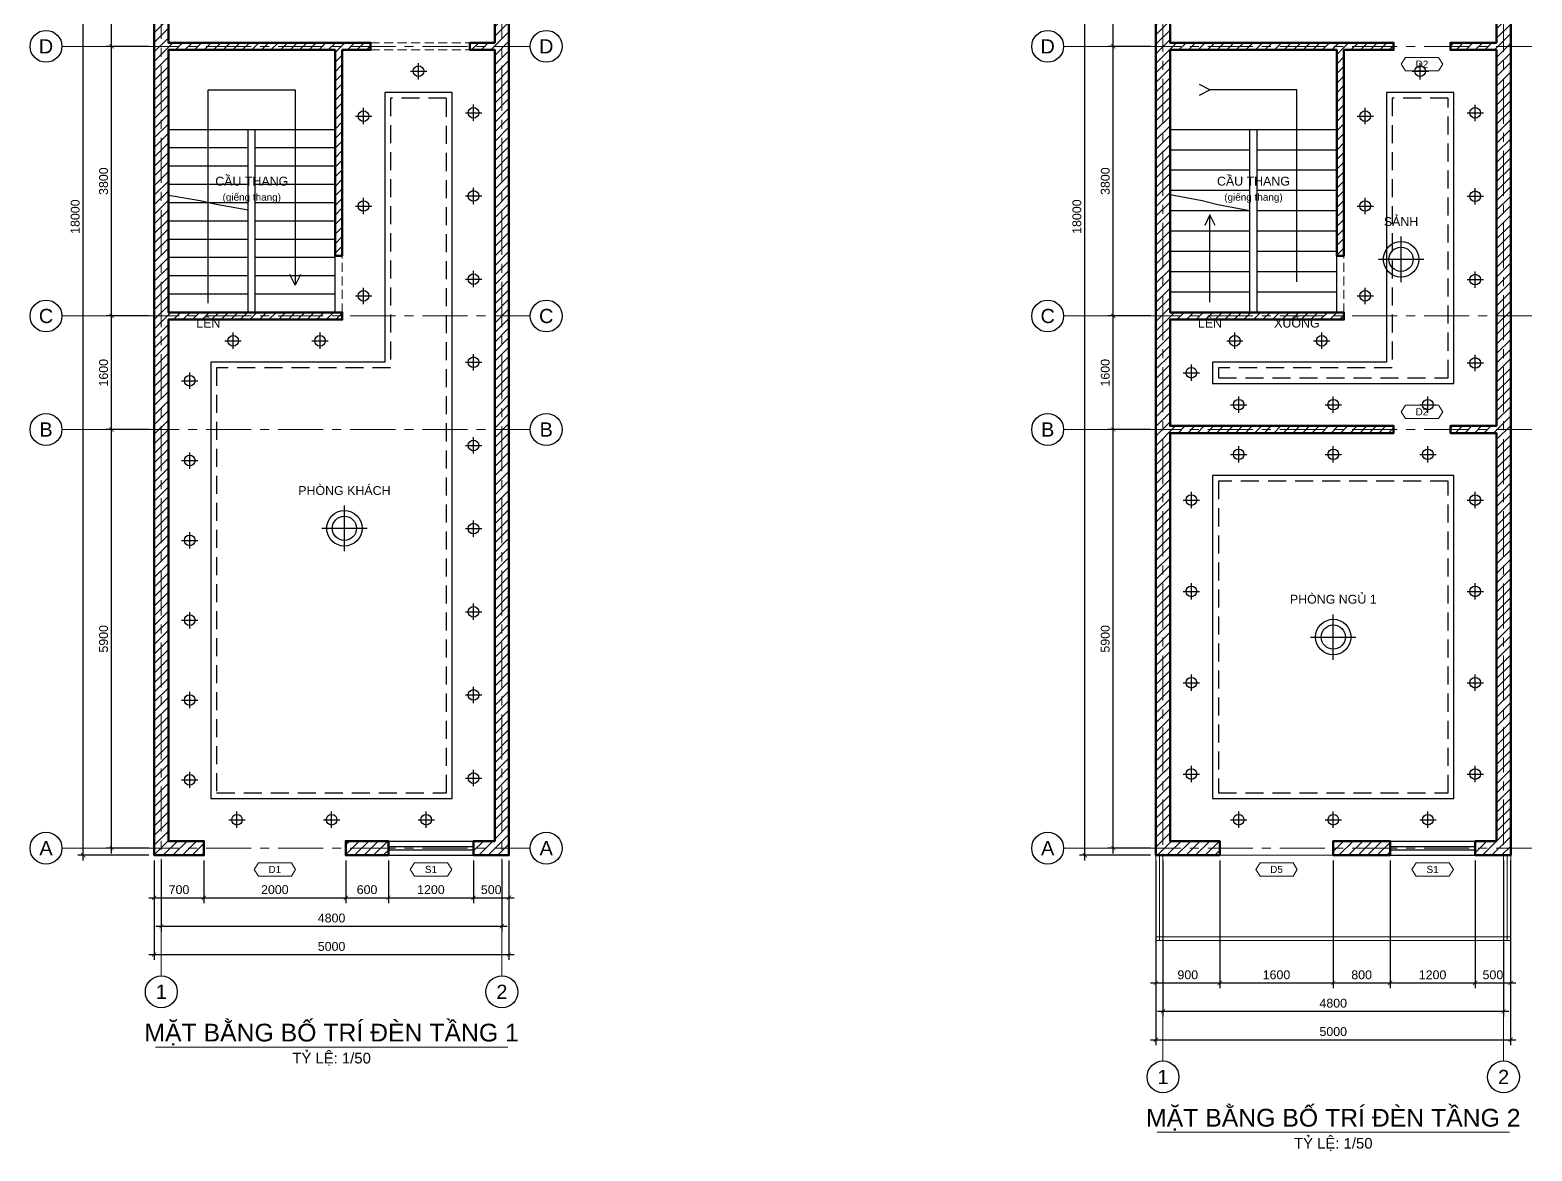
# Model space of a CAD drawing. Header units: millimetres. Extents: x -2900 to 278461, y -22074 to 20200.
# Drawn here: x 170542 to 191709, y -4168 to 11630 of the extents above; entities that cross this region are included whole.
import ezdxf
from ezdxf.enums import TextEntityAlignment as Align

# ---------------------------------------------------------------- set-up
doc = ezdxf.new("R2010")
doc.units = ezdxf.units.MM
doc.header["$LTSCALE"] = 20
for name, pattern in [('CENTER', [50.8, 31.75, -6.35, 6.35, -6.35]), ('DASHED', [19.05, 12.7, -6.35]), ('HIDDEN', [9.525, 6.35, -3.175])]:
    doc.linetypes.add(name, pattern=pattern)
for name, color, linetype, lineweight in [('A-ANNO-DIMS', 1, 'Continuous', 18), ('A-ANNO-NOTE', 7, 'Continuous', 18), ('A-ANNO-ROOM', 7, 'Continuous', 25), ('A-ANNO-TEXT', 7, 'Continuous', 18), ('A-CLNG', 7, 'Continuous', 25), ('A-FLOR-LEVL', 8, 'Continuous', 18), ('A-FLOR-STRS', 6, 'Continuous', 25), ('A-GLAZ', 4, 'Continuous', 25), ('A-OPEN', 8, 'HIDDEN', 18), ('A-WALL', 7, 'Continuous', 50), ('A-WALL-PATT', 8, 'Continuous', 9), ('E-LITE', 2, 'Continuous', 25), ('E-LITE-STRP', 2, 'DASHED', 25), ('S-GRID', 1, 'CENTER', 18), ('S-GRID-IDEN', 7, 'Continuous', 25)]:
    doc.layers.add(name, color=color, linetype=linetype, lineweight=lineweight)
doc.styles.add('MCP-ARIAL', font='arial.ttf')
doc.dimstyles.new('MCP-1-50', dxfattribs={"dimscale": 50, "dimtxt": 2.5, "dimasz": 1.2, "dimexe": 1.5, "dimexo": 1.5, "dimgap": 1, "dimtad": 1, "dimdec": 0, "dimdsep": 46, "dimtxsty": 'MCP-ARIAL', "dimblk": 'ARCHTICK', "dimblk1": 'ARCHTICK', "dimblk2": 'ARCHTICK', "dimcen": 0.09, "dimdle": 1.5, "dimclrd": 256, "dimclre": 256, "dimclrt": 256, "dimadec": 0, "dimazin": 0, "dimtfac": 1, "dimtdec": 4, "dimtix": 1, "dimtmove": 2, "dimatfit": 3, "dimfxl": 1, "dimtolj": 1, "dimtzin": 0, "dimarcsym": 0})

# ---------------------------------------------------------------- blocks, each defined once
blk = doc.blocks.new('MCP_THE_LG_3')
blk.add_lwpolyline([(-5.85, 0), (-4.65, 1.9), (4.65, 1.9), (5.85, 0), (4.65, -1.9), (-4.65, -1.9)], close=True)
at = {"style": 'MCP-ARIAL'}
blk.add_attdef('MA', text='', height=2, dxfattribs=at).set_placement((0, 0), align=Align.MIDDLE_CENTER)
blk = doc.blocks.new('MCP_CUA_SO_1200_200')
for p, q in [((0, 200), (1200, 200)), ((0, 125), (1200, 125)), ((0, 75), (1200, 75)), ((0, 0), (1200, 0))]:
    blk.add_line(p, q)
at = {"style": 'MCP-ARIAL', "flags": 1}
for tag, p in [('MA', (600, -100)), ('LOAI', (600, -220)), ('RONG', (600, -340))]:
    blk.add_attdef(tag, p, '', height=80, dxfattribs=at)
blk = doc.blocks.new('_ArchTick')
at = {"color": 0, "linetype": 'ByBlock', "const_width": 0.15}
blk.add_lwpolyline([(-0.5, -0.5), (0.5, 0.5)], dxfattribs=at)
blk = doc.blocks.new('*D209')
at = {"layer": 'A-ANNO-DIMS', "lineweight": -2, "transparency": 16777216}
for p, q in [((172292, -75), (172292, -675)), ((172992, -75), (172992, -675)), ((172217, -600), (173067, -600))]:
    blk.add_line(p, q, dxfattribs=at)
at = {"layer": 'Defpoints', "color": 0, "transparency": 16777216}
for p in [(172292, 0), (172992, 0), (172992, -600)]:
    blk.add_point(p, dxfattribs=at)
at = {"layer": 'A-ANNO-DIMS', "lineweight": -2, "transparency": 16777216, "xscale": 60, "yscale": 60, "zscale": 60, "rotation": 180}
blk.add_blockref('_ArchTick', (172292, -600), dxfattribs=at)
at = {"layer": 'A-ANNO-DIMS', "lineweight": -2, "transparency": 16777216, "xscale": 60, "yscale": 60, "zscale": 60}
blk.add_blockref('_ArchTick', (172992, -600), dxfattribs=at)
at = {"layer": 'A-ANNO-DIMS', "transparency": 16777216, "insert": (172642, -486), "char_height": 125, "attachment_point": 5, "style": 'MCP-ARIAL'}
blk.add_mtext('\\A1;700', dxfattribs=at)
blk = doc.blocks.new('*D210')
at = {"layer": 'A-ANNO-DIMS', "lineweight": -2, "transparency": 16777216}
for p, q in [((172992, -75), (172992, -675)), ((174992, -75), (174992, -675)), ((172917, -600), (175067, -600))]:
    blk.add_line(p, q, dxfattribs=at)
at = {"layer": 'Defpoints', "color": 0, "transparency": 16777216}
for p in [(172992, 0), (174992, 0), (174992, -600)]:
    blk.add_point(p, dxfattribs=at)
at = {"layer": 'A-ANNO-DIMS', "lineweight": -2, "transparency": 16777216, "xscale": 60, "yscale": 60, "zscale": 60, "rotation": 180}
blk.add_blockref('_ArchTick', (172992, -600), dxfattribs=at)
at = {"layer": 'A-ANNO-DIMS', "lineweight": -2, "transparency": 16777216, "xscale": 60, "yscale": 60, "zscale": 60}
blk.add_blockref('_ArchTick', (174992, -600), dxfattribs=at)
at = {"layer": 'A-ANNO-DIMS', "transparency": 16777216, "insert": (173992, -486), "char_height": 125, "attachment_point": 5, "style": 'MCP-ARIAL'}
blk.add_mtext('\\A1;2000', dxfattribs=at)
blk = doc.blocks.new('*D211')
at = {"layer": 'A-ANNO-DIMS', "lineweight": -2, "transparency": 16777216}
for p, q in [((174992, -75), (174992, -675)), ((175592, -75), (175592, -675)), ((174917, -600), (175667, -600))]:
    blk.add_line(p, q, dxfattribs=at)
at = {"layer": 'Defpoints', "color": 0, "transparency": 16777216}
for p in [(174992, 0), (175592, 0), (175592, -600)]:
    blk.add_point(p, dxfattribs=at)
at = {"layer": 'A-ANNO-DIMS', "lineweight": -2, "transparency": 16777216, "xscale": 60, "yscale": 60, "zscale": 60, "rotation": 180}
blk.add_blockref('_ArchTick', (174992, -600), dxfattribs=at)
at = {"layer": 'A-ANNO-DIMS', "lineweight": -2, "transparency": 16777216, "xscale": 60, "yscale": 60, "zscale": 60}
blk.add_blockref('_ArchTick', (175592, -600), dxfattribs=at)
at = {"layer": 'A-ANNO-DIMS', "transparency": 16777216, "insert": (175292, -486), "char_height": 125, "attachment_point": 5, "style": 'MCP-ARIAL'}
blk.add_mtext('\\A1;600', dxfattribs=at)
blk = doc.blocks.new('*D212')
at = {"layer": 'A-ANNO-DIMS', "lineweight": -2, "transparency": 16777216}
for p, q in [((175592, -75), (175592, -675)), ((176792, -75), (176792, -675)), ((175517, -600), (176867, -600))]:
    blk.add_line(p, q, dxfattribs=at)
at = {"layer": 'Defpoints', "color": 0, "transparency": 16777216}
for p in [(175592, 0), (176792, 0), (176792, -600)]:
    blk.add_point(p, dxfattribs=at)
at = {"layer": 'A-ANNO-DIMS', "lineweight": -2, "transparency": 16777216, "xscale": 60, "yscale": 60, "zscale": 60, "rotation": 180}
blk.add_blockref('_ArchTick', (175592, -600), dxfattribs=at)
at = {"layer": 'A-ANNO-DIMS', "lineweight": -2, "transparency": 16777216, "xscale": 60, "yscale": 60, "zscale": 60}
blk.add_blockref('_ArchTick', (176792, -600), dxfattribs=at)
at = {"layer": 'A-ANNO-DIMS', "transparency": 16777216, "insert": (176192, -486), "char_height": 125, "attachment_point": 5, "style": 'MCP-ARIAL'}
blk.add_mtext('\\A1;1200', dxfattribs=at)
blk = doc.blocks.new('*D213')
at = {"layer": 'A-ANNO-DIMS', "lineweight": -2, "transparency": 16777216}
for p, q in [((176792, -75), (176792, -675)), ((177292, -75), (177292, -675)), ((176717, -600), (177367, -600))]:
    blk.add_line(p, q, dxfattribs=at)
at = {"layer": 'Defpoints', "color": 0, "transparency": 16777216}
for p in [(176792, 0), (177292, 0), (177292, -600)]:
    blk.add_point(p, dxfattribs=at)
at = {"layer": 'A-ANNO-DIMS', "lineweight": -2, "transparency": 16777216, "xscale": 60, "yscale": 60, "zscale": 60, "rotation": 180}
blk.add_blockref('_ArchTick', (176792, -600), dxfattribs=at)
at = {"layer": 'A-ANNO-DIMS', "lineweight": -2, "transparency": 16777216, "xscale": 60, "yscale": 60, "zscale": 60}
blk.add_blockref('_ArchTick', (177292, -600), dxfattribs=at)
at = {"layer": 'A-ANNO-DIMS', "transparency": 16777216, "insert": (177042, -486), "char_height": 125, "attachment_point": 5, "style": 'MCP-ARIAL'}
blk.add_mtext('\\A1;500', dxfattribs=at)
blk = doc.blocks.new('*D214')
at = {"layer": 'A-ANNO-DIMS', "lineweight": -2, "transparency": 16777216}
for p, q in [((172392, -75), (172392, -1075)), ((177192, -75), (177192, -1075)), ((172317, -1000), (177267, -1000))]:
    blk.add_line(p, q, dxfattribs=at)
at = {"layer": 'Defpoints', "color": 0, "transparency": 16777216}
for p in [(172392, 0), (177192, 0), (177192, -1000)]:
    blk.add_point(p, dxfattribs=at)
at = {"layer": 'A-ANNO-DIMS', "lineweight": -2, "transparency": 16777216, "xscale": 60, "yscale": 60, "zscale": 60, "rotation": 180}
blk.add_blockref('_ArchTick', (172392, -1000), dxfattribs=at)
at = {"layer": 'A-ANNO-DIMS', "lineweight": -2, "transparency": 16777216, "xscale": 60, "yscale": 60, "zscale": 60}
blk.add_blockref('_ArchTick', (177192, -1000), dxfattribs=at)
at = {"layer": 'A-ANNO-DIMS', "transparency": 16777216, "insert": (174792, -886), "char_height": 125, "attachment_point": 5, "style": 'MCP-ARIAL'}
blk.add_mtext('\\A1;4800', dxfattribs=at)
blk = doc.blocks.new('*D215')
at = {"layer": 'A-ANNO-DIMS', "lineweight": -2, "transparency": 16777216}
for p, q in [((172292, -75), (172292, -1475)), ((177292, -75), (177292, -1475)), ((172217, -1400), (177367, -1400))]:
    blk.add_line(p, q, dxfattribs=at)
at = {"layer": 'Defpoints', "color": 0, "transparency": 16777216}
for p in [(172292, 0), (177292, 0), (177292, -1400)]:
    blk.add_point(p, dxfattribs=at)
at = {"layer": 'A-ANNO-DIMS', "lineweight": -2, "transparency": 16777216, "xscale": 60, "yscale": 60, "zscale": 60, "rotation": 180}
blk.add_blockref('_ArchTick', (172292, -1400), dxfattribs=at)
at = {"layer": 'A-ANNO-DIMS', "lineweight": -2, "transparency": 16777216, "xscale": 60, "yscale": 60, "zscale": 60}
blk.add_blockref('_ArchTick', (177292, -1400), dxfattribs=at)
at = {"layer": 'A-ANNO-DIMS', "transparency": 16777216, "insert": (174792, -1286), "char_height": 125, "attachment_point": 5, "style": 'MCP-ARIAL'}
blk.add_mtext('\\A1;5000', dxfattribs=at)
blk = doc.blocks.new('*D216')
at = {"layer": 'A-ANNO-DIMS', "lineweight": -2, "transparency": 16777216}
for p, q in [((172217, 6000), (171617, 6000)), ((171692, 25), (171692, 6075)), ((172217, 100), (171617, 100))]:
    blk.add_line(p, q, dxfattribs=at)
at = {"layer": 'Defpoints', "color": 0, "transparency": 16777216}
for p in [(171692, 6000), (172292, 6000), (172292, 100)]:
    blk.add_point(p, dxfattribs=at)
at = {"layer": 'A-ANNO-DIMS', "lineweight": -2, "transparency": 16777216, "xscale": 60, "yscale": 60, "zscale": 60}
for p, rotation in [((171692, 6000), 90), ((171692, 100), 270)]:
    blk.add_blockref('_ArchTick', p, dxfattribs=dict(at, rotation=rotation))
at = {"layer": 'A-ANNO-DIMS', "transparency": 16777216, "insert": (171579, 3050), "char_height": 125, "attachment_point": 5, "rotation": 90, "style": 'MCP-ARIAL'}
blk.add_mtext('\\A1;5900', dxfattribs=at)
blk = doc.blocks.new('*D217')
at = {"layer": 'A-ANNO-DIMS', "lineweight": -2, "transparency": 16777216}
for p, q in [((171692, 5925), (171692, 7675)), ((172217, 7600), (171617, 7600)), ((172217, 6000), (171617, 6000))]:
    blk.add_line(p, q, dxfattribs=at)
at = {"layer": 'Defpoints', "color": 0, "transparency": 16777216}
for p in [(171692, 7600), (172292, 7600), (172292, 6000)]:
    blk.add_point(p, dxfattribs=at)
at = {"layer": 'A-ANNO-DIMS', "lineweight": -2, "transparency": 16777216, "xscale": 60, "yscale": 60, "zscale": 60}
for p, rotation in [((171692, 7600), 90), ((171692, 6000), 270)]:
    blk.add_blockref('_ArchTick', p, dxfattribs=dict(at, rotation=rotation))
at = {"layer": 'A-ANNO-DIMS', "transparency": 16777216, "insert": (171579, 6800), "char_height": 125, "attachment_point": 5, "rotation": 90, "style": 'MCP-ARIAL'}
blk.add_mtext('\\A1;1600', dxfattribs=at)
blk = doc.blocks.new('*D218')
at = {"layer": 'A-ANNO-DIMS', "lineweight": -2, "transparency": 16777216}
for p, q in [((171692, 7525), (171692, 11475)), ((172217, 11400), (171617, 11400)), ((172217, 7600), (171617, 7600))]:
    blk.add_line(p, q, dxfattribs=at)
at = {"layer": 'Defpoints', "color": 0, "transparency": 16777216}
for p in [(171692, 11400), (172292, 11400), (172292, 7600)]:
    blk.add_point(p, dxfattribs=at)
at = {"layer": 'A-ANNO-DIMS', "lineweight": -2, "transparency": 16777216, "xscale": 60, "yscale": 60, "zscale": 60}
for p, rotation in [((171692, 11400), 90), ((171692, 7600), 270)]:
    blk.add_blockref('_ArchTick', p, dxfattribs=dict(at, rotation=rotation))
at = {"layer": 'A-ANNO-DIMS', "transparency": 16777216, "insert": (171579, 9500), "char_height": 125, "attachment_point": 5, "rotation": 90, "style": 'MCP-ARIAL'}
blk.add_mtext('\\A1;3800', dxfattribs=at)
blk = doc.blocks.new('*D219')
at = {"layer": 'A-ANNO-DIMS', "lineweight": -2, "transparency": 16777216}
for p, q in [((172217, 15800), (171617, 15800)), ((171692, 11325), (171692, 15875)), ((172217, 11400), (171617, 11400))]:
    blk.add_line(p, q, dxfattribs=at)
at = {"layer": 'Defpoints', "color": 0, "transparency": 16777216}
for p in [(171692, 15800), (172292, 15800), (172292, 11400)]:
    blk.add_point(p, dxfattribs=at)
at = {"layer": 'A-ANNO-DIMS', "lineweight": -2, "transparency": 16777216, "xscale": 60, "yscale": 60, "zscale": 60}
for p, rotation in [((171692, 15800), 90), ((171692, 11400), 270)]:
    blk.add_blockref('_ArchTick', p, dxfattribs=dict(at, rotation=rotation))
at = {"layer": 'A-ANNO-DIMS', "transparency": 16777216, "insert": (171579, 13600), "char_height": 125, "attachment_point": 5, "rotation": 90, "style": 'MCP-ARIAL'}
blk.add_mtext('\\A1;4400', dxfattribs=at)
blk = doc.blocks.new('*D221')
at = {"layer": 'A-ANNO-DIMS', "lineweight": -2, "transparency": 16777216}
for p, q in [((172217, 18000), (171217, 18000)), ((171292, -75), (171292, 18075)), ((172217, 0), (171217, 0))]:
    blk.add_line(p, q, dxfattribs=at)
at = {"layer": 'Defpoints', "color": 0, "transparency": 16777216}
for p in [(171292, 18000), (172292, 18000), (172292, 0)]:
    blk.add_point(p, dxfattribs=at)
at = {"layer": 'A-ANNO-DIMS', "lineweight": -2, "transparency": 16777216, "xscale": 60, "yscale": 60, "zscale": 60}
for p, rotation in [((171292, 18000), 90), ((171292, 0), 270)]:
    blk.add_blockref('_ArchTick', p, dxfattribs=dict(at, rotation=rotation))
at = {"layer": 'A-ANNO-DIMS', "transparency": 16777216, "insert": (171179, 9000), "char_height": 125, "attachment_point": 5, "rotation": 90, "style": 'MCP-ARIAL'}
blk.add_mtext('\\A1;18000', dxfattribs=at)
blk = doc.blocks.new('MCP_TRUC')
blk.add_circle((0, 0), 4.5)
at = {"style": 'MCP-ARIAL'}
blk.add_attdef('SO', text='', height=4, dxfattribs=at).set_placement((0, 0), align=Align.MIDDLE_CENTER)
blk = doc.blocks.new('MCP_DEN_DOWNLIGHT')
for p, q in [((-115, 0), (115, 0)), ((0, -115), (0, 115))]:
    blk.add_line(p, q)
blk.add_circle((0, 0), 75)
at = {"style": 'MCP-ARIAL', "flags": 1}
blk.add_attdef('MA', text='', height=50, dxfattribs=at).set_placement((0, -150), align=Align.MIDDLE_CENTER)
blk = doc.blocks.new('MCP_DEN_OP_TRAN')
for p, q in [((0, -320), (0, 320)), ((-320, 0), (320, 0))]:
    blk.add_line(p, q)
for radius in [250, 170]:
    blk.add_circle((0, 0), radius)
at = {"style": 'MCP-ARIAL', "flags": 1}
blk.add_attdef('MA', text='', height=50, dxfattribs=at).set_placement((0, -380), align=Align.MIDDLE_CENTER)
blk = doc.blocks.new('*D222')
at = {"layer": 'A-ANNO-DIMS', "lineweight": -2, "transparency": 16777216}
for p, q in [((186409, -75), (186409, -1875)), ((187309, -75), (187309, -1875)), ((186334, -1800), (187384, -1800))]:
    blk.add_line(p, q, dxfattribs=at)
at = {"layer": 'Defpoints', "color": 0, "transparency": 16777216}
for p in [(186409, 0), (187309, 0), (187309, -1800)]:
    blk.add_point(p, dxfattribs=at)
at = {"layer": 'A-ANNO-DIMS', "lineweight": -2, "transparency": 16777216, "xscale": 60, "yscale": 60, "zscale": 60, "rotation": 180}
blk.add_blockref('_ArchTick', (186409, -1800), dxfattribs=at)
at = {"layer": 'A-ANNO-DIMS', "lineweight": -2, "transparency": 16777216, "xscale": 60, "yscale": 60, "zscale": 60}
blk.add_blockref('_ArchTick', (187309, -1800), dxfattribs=at)
at = {"layer": 'A-ANNO-DIMS', "transparency": 16777216, "insert": (186859, -1686), "char_height": 125, "attachment_point": 5, "style": 'MCP-ARIAL'}
blk.add_mtext('\\A1;900', dxfattribs=at)
blk = doc.blocks.new('*D223')
at = {"layer": 'A-ANNO-DIMS', "lineweight": -2, "transparency": 16777216}
for p, q in [((187309, -75), (187309, -1875)), ((188909, -75), (188909, -1875)), ((187234, -1800), (188984, -1800))]:
    blk.add_line(p, q, dxfattribs=at)
at = {"layer": 'Defpoints', "color": 0, "transparency": 16777216}
for p in [(187309, 0), (188909, 0), (188909, -1800)]:
    blk.add_point(p, dxfattribs=at)
at = {"layer": 'A-ANNO-DIMS', "lineweight": -2, "transparency": 16777216, "xscale": 60, "yscale": 60, "zscale": 60, "rotation": 180}
blk.add_blockref('_ArchTick', (187309, -1800), dxfattribs=at)
at = {"layer": 'A-ANNO-DIMS', "lineweight": -2, "transparency": 16777216, "xscale": 60, "yscale": 60, "zscale": 60}
blk.add_blockref('_ArchTick', (188909, -1800), dxfattribs=at)
at = {"layer": 'A-ANNO-DIMS', "transparency": 16777216, "insert": (188109, -1686), "char_height": 125, "attachment_point": 5, "style": 'MCP-ARIAL'}
blk.add_mtext('\\A1;1600', dxfattribs=at)
blk = doc.blocks.new('*D224')
at = {"layer": 'A-ANNO-DIMS', "lineweight": -2, "transparency": 16777216}
for p, q in [((188909, -75), (188909, -1875)), ((189709, -75), (189709, -1875)), ((188834, -1800), (189784, -1800))]:
    blk.add_line(p, q, dxfattribs=at)
at = {"layer": 'Defpoints', "color": 0, "transparency": 16777216}
for p in [(188909, 0), (189709, 0), (189709, -1800)]:
    blk.add_point(p, dxfattribs=at)
at = {"layer": 'A-ANNO-DIMS', "lineweight": -2, "transparency": 16777216, "xscale": 60, "yscale": 60, "zscale": 60, "rotation": 180}
blk.add_blockref('_ArchTick', (188909, -1800), dxfattribs=at)
at = {"layer": 'A-ANNO-DIMS', "lineweight": -2, "transparency": 16777216, "xscale": 60, "yscale": 60, "zscale": 60}
blk.add_blockref('_ArchTick', (189709, -1800), dxfattribs=at)
at = {"layer": 'A-ANNO-DIMS', "transparency": 16777216, "insert": (189309, -1686), "char_height": 125, "attachment_point": 5, "style": 'MCP-ARIAL'}
blk.add_mtext('\\A1;800', dxfattribs=at)
blk = doc.blocks.new('*D225')
at = {"layer": 'A-ANNO-DIMS', "lineweight": -2, "transparency": 16777216}
for p, q in [((189709, -75), (189709, -1875)), ((190909, -75), (190909, -1875)), ((189634, -1800), (190984, -1800))]:
    blk.add_line(p, q, dxfattribs=at)
at = {"layer": 'Defpoints', "color": 0, "transparency": 16777216}
for p in [(189709, 0), (190909, 0), (190909, -1800)]:
    blk.add_point(p, dxfattribs=at)
at = {"layer": 'A-ANNO-DIMS', "lineweight": -2, "transparency": 16777216, "xscale": 60, "yscale": 60, "zscale": 60, "rotation": 180}
blk.add_blockref('_ArchTick', (189709, -1800), dxfattribs=at)
at = {"layer": 'A-ANNO-DIMS', "lineweight": -2, "transparency": 16777216, "xscale": 60, "yscale": 60, "zscale": 60}
blk.add_blockref('_ArchTick', (190909, -1800), dxfattribs=at)
at = {"layer": 'A-ANNO-DIMS', "transparency": 16777216, "insert": (190309, -1686), "char_height": 125, "attachment_point": 5, "style": 'MCP-ARIAL'}
blk.add_mtext('\\A1;1200', dxfattribs=at)
blk = doc.blocks.new('*D226')
at = {"layer": 'A-ANNO-DIMS', "lineweight": -2, "transparency": 16777216}
for p, q in [((190909, -75), (190909, -1875)), ((191409, -75), (191409, -1875)), ((190834, -1800), (191484, -1800))]:
    blk.add_line(p, q, dxfattribs=at)
at = {"layer": 'Defpoints', "color": 0, "transparency": 16777216}
for p in [(190909, 0), (191409, 0), (191409, -1800)]:
    blk.add_point(p, dxfattribs=at)
at = {"layer": 'A-ANNO-DIMS', "lineweight": -2, "transparency": 16777216, "xscale": 60, "yscale": 60, "zscale": 60, "rotation": 180}
blk.add_blockref('_ArchTick', (190909, -1800), dxfattribs=at)
at = {"layer": 'A-ANNO-DIMS', "lineweight": -2, "transparency": 16777216, "xscale": 60, "yscale": 60, "zscale": 60}
blk.add_blockref('_ArchTick', (191409, -1800), dxfattribs=at)
at = {"layer": 'A-ANNO-DIMS', "transparency": 16777216, "insert": (191159, -1686), "char_height": 125, "attachment_point": 5, "style": 'MCP-ARIAL'}
blk.add_mtext('\\A1;500', dxfattribs=at)
blk = doc.blocks.new('*D227')
at = {"layer": 'A-ANNO-DIMS', "lineweight": -2, "transparency": 16777216}
for p, q in [((186509, -75), (186509, -2275)), ((191309, -75), (191309, -2275)), ((186434, -2200), (191384, -2200))]:
    blk.add_line(p, q, dxfattribs=at)
at = {"layer": 'Defpoints', "color": 0, "transparency": 16777216}
for p in [(186509, 0), (191309, 0), (191309, -2200)]:
    blk.add_point(p, dxfattribs=at)
at = {"layer": 'A-ANNO-DIMS', "lineweight": -2, "transparency": 16777216, "xscale": 60, "yscale": 60, "zscale": 60, "rotation": 180}
blk.add_blockref('_ArchTick', (186509, -2200), dxfattribs=at)
at = {"layer": 'A-ANNO-DIMS', "lineweight": -2, "transparency": 16777216, "xscale": 60, "yscale": 60, "zscale": 60}
blk.add_blockref('_ArchTick', (191309, -2200), dxfattribs=at)
at = {"layer": 'A-ANNO-DIMS', "transparency": 16777216, "insert": (188909, -2086), "char_height": 125, "attachment_point": 5, "style": 'MCP-ARIAL'}
blk.add_mtext('\\A1;4800', dxfattribs=at)
blk = doc.blocks.new('*D228')
at = {"layer": 'A-ANNO-DIMS', "lineweight": -2, "transparency": 16777216}
for p, q in [((186409, -75), (186409, -2675)), ((191409, -75), (191409, -2675)), ((186334, -2600), (191484, -2600))]:
    blk.add_line(p, q, dxfattribs=at)
at = {"layer": 'Defpoints', "color": 0, "transparency": 16777216}
for p in [(186409, 0), (191409, 0), (191409, -2600)]:
    blk.add_point(p, dxfattribs=at)
at = {"layer": 'A-ANNO-DIMS', "lineweight": -2, "transparency": 16777216, "xscale": 60, "yscale": 60, "zscale": 60, "rotation": 180}
blk.add_blockref('_ArchTick', (186409, -2600), dxfattribs=at)
at = {"layer": 'A-ANNO-DIMS', "lineweight": -2, "transparency": 16777216, "xscale": 60, "yscale": 60, "zscale": 60}
blk.add_blockref('_ArchTick', (191409, -2600), dxfattribs=at)
at = {"layer": 'A-ANNO-DIMS', "transparency": 16777216, "insert": (188909, -2486), "char_height": 125, "attachment_point": 5, "style": 'MCP-ARIAL'}
blk.add_mtext('\\A1;5000', dxfattribs=at)
blk = doc.blocks.new('*D229')
at = {"layer": 'A-ANNO-DIMS', "lineweight": -2, "transparency": 16777216}
for p, q in [((186334, 6000), (185734, 6000)), ((185809, 25), (185809, 6075)), ((186334, 100), (185734, 100))]:
    blk.add_line(p, q, dxfattribs=at)
at = {"layer": 'Defpoints', "color": 0, "transparency": 16777216}
for p in [(185809, 6000), (186409, 6000), (186409, 100)]:
    blk.add_point(p, dxfattribs=at)
at = {"layer": 'A-ANNO-DIMS', "lineweight": -2, "transparency": 16777216, "xscale": 60, "yscale": 60, "zscale": 60}
for p, rotation in [((185809, 6000), 90), ((185809, 100), 270)]:
    blk.add_blockref('_ArchTick', p, dxfattribs=dict(at, rotation=rotation))
at = {"layer": 'A-ANNO-DIMS', "transparency": 16777216, "insert": (185696, 3050), "char_height": 125, "attachment_point": 5, "rotation": 90, "style": 'MCP-ARIAL'}
blk.add_mtext('\\A1;5900', dxfattribs=at)
blk = doc.blocks.new('*D230')
at = {"layer": 'A-ANNO-DIMS', "lineweight": -2, "transparency": 16777216}
for p, q in [((185809, 5925), (185809, 7675)), ((186334, 7600), (185734, 7600)), ((186334, 6000), (185734, 6000))]:
    blk.add_line(p, q, dxfattribs=at)
at = {"layer": 'Defpoints', "color": 0, "transparency": 16777216}
for p in [(185809, 7600), (186409, 7600), (186409, 6000)]:
    blk.add_point(p, dxfattribs=at)
at = {"layer": 'A-ANNO-DIMS', "lineweight": -2, "transparency": 16777216, "xscale": 60, "yscale": 60, "zscale": 60}
for p, rotation in [((185809, 7600), 90), ((185809, 6000), 270)]:
    blk.add_blockref('_ArchTick', p, dxfattribs=dict(at, rotation=rotation))
at = {"layer": 'A-ANNO-DIMS', "transparency": 16777216, "insert": (185696, 6800), "char_height": 125, "attachment_point": 5, "rotation": 90, "style": 'MCP-ARIAL'}
blk.add_mtext('\\A1;1600', dxfattribs=at)
blk = doc.blocks.new('*D231')
at = {"layer": 'A-ANNO-DIMS', "lineweight": -2, "transparency": 16777216}
for p, q in [((185809, 7525), (185809, 11475)), ((186334, 11400), (185734, 11400)), ((186334, 7600), (185734, 7600))]:
    blk.add_line(p, q, dxfattribs=at)
at = {"layer": 'Defpoints', "color": 0, "transparency": 16777216}
for p in [(185809, 11400), (186409, 11400), (186409, 7600)]:
    blk.add_point(p, dxfattribs=at)
at = {"layer": 'A-ANNO-DIMS', "lineweight": -2, "transparency": 16777216, "xscale": 60, "yscale": 60, "zscale": 60}
for p, rotation in [((185809, 11400), 90), ((185809, 7600), 270)]:
    blk.add_blockref('_ArchTick', p, dxfattribs=dict(at, rotation=rotation))
at = {"layer": 'A-ANNO-DIMS', "transparency": 16777216, "insert": (185696, 9500), "char_height": 125, "attachment_point": 5, "rotation": 90, "style": 'MCP-ARIAL'}
blk.add_mtext('\\A1;3800', dxfattribs=at)
blk = doc.blocks.new('*D232')
at = {"layer": 'A-ANNO-DIMS', "lineweight": -2, "transparency": 16777216}
for p, q in [((186334, 15800), (185734, 15800)), ((185809, 11325), (185809, 15875)), ((186334, 11400), (185734, 11400))]:
    blk.add_line(p, q, dxfattribs=at)
at = {"layer": 'Defpoints', "color": 0, "transparency": 16777216}
for p in [(185809, 15800), (186409, 15800), (186409, 11400)]:
    blk.add_point(p, dxfattribs=at)
at = {"layer": 'A-ANNO-DIMS', "lineweight": -2, "transparency": 16777216, "xscale": 60, "yscale": 60, "zscale": 60}
for p, rotation in [((185809, 15800), 90), ((185809, 11400), 270)]:
    blk.add_blockref('_ArchTick', p, dxfattribs=dict(at, rotation=rotation))
at = {"layer": 'A-ANNO-DIMS', "transparency": 16777216, "insert": (185696, 13600), "char_height": 125, "attachment_point": 5, "rotation": 90, "style": 'MCP-ARIAL'}
blk.add_mtext('\\A1;4400', dxfattribs=at)
blk = doc.blocks.new('*D234')
at = {"layer": 'A-ANNO-DIMS', "lineweight": -2, "transparency": 16777216}
for p, q in [((186334, 18000), (185334, 18000)), ((185409, -75), (185409, 18075)), ((186334, 0), (185334, 0))]:
    blk.add_line(p, q, dxfattribs=at)
at = {"layer": 'Defpoints', "color": 0, "transparency": 16777216}
for p in [(185409, 18000), (186409, 18000), (186409, 0)]:
    blk.add_point(p, dxfattribs=at)
at = {"layer": 'A-ANNO-DIMS', "lineweight": -2, "transparency": 16777216, "xscale": 60, "yscale": 60, "zscale": 60}
for p, rotation in [((185409, 18000), 90), ((185409, 0), 270)]:
    blk.add_blockref('_ArchTick', p, dxfattribs=dict(at, rotation=rotation))
at = {"layer": 'A-ANNO-DIMS', "transparency": 16777216, "insert": (185296, 9000), "char_height": 125, "attachment_point": 5, "rotation": 90, "style": 'MCP-ARIAL'}
blk.add_mtext('\\A1;18000', dxfattribs=at)

msp = doc.modelspace()

# ---------------------------------------------------------------- hatches: boundary and pattern name
at = {"layer": 'A-WALL-PATT'}
h = msp.add_hatch(dxfattribs=at)
h.set_pattern_fill('ANSI31', color=256, scale=30, style=0)
h.paths.add_polyline_path([(175592.427, 0), (175592.427, 200), (174992.427, 200), (174992.427, 0)], flags=16)
h.paths.add_polyline_path([(173892.427, 18000), (173892.427, 17800), (174742.427, 17800), (174742.427, 15850), (173942.427, 15850), (173942.427, 15750), (175592.427, 15750), (175592.427, 15850), (174842.427, 15850), (174842.427, 17800), (177092.427, 17800), (177092.427, 15850), (176392.427, 15850), (176392.427, 15750), (177092.427, 15750), (177092.427, 11450), (176742.427, 11450), (176742.427, 11350), (177092.427, 11350), (177092.427, 200), (176792.427, 200), (176792.427, 0), (177292.427, 0), (177292.427, 18000)], flags=16)
h.paths.add_polyline_path([(173292.427, 17800), (173292.427, 18000), (172292.427, 18000), (172292.427, 0), (172992.427, 0), (172992.427, 200), (172492.427, 200), (172492.427, 7550), (174942.427, 7550), (174942.427, 7650), (172492.427, 7650), (172492.427, 11350), (174842.427, 11350), (174842.427, 8450), (174942.427, 8450), (174942.427, 11350), (175342.427, 11350), (175342.427, 11450), (172492.427, 11450), (172492.427, 15750), (173242.427, 15750), (173242.427, 15850), (172492.427, 15850), (172492.427, 17800)], flags=16)
h = msp.add_hatch(dxfattribs=at)
h.set_pattern_fill('ANSI31', color=256, scale=30, style=0)
h.paths.add_polyline_path([(190709.415, 18000), (190709.415, 17800), (191209.415, 17800), (191209.415, 15850), (190509.415, 15850), (190509.415, 15750), (191209.415, 15750), (191209.415, 11450), (190559.415, 11450), (190559.415, 11350), (191209.415, 11350), (191209.415, 6050), (190559.415, 6050), (190559.415, 5950), (191209.415, 5950), (191209.415, 200), (190909.415, 200), (190909.415, 0), (191409.415, 0), (191409.415, 18000)], flags=16)
h.paths.add_polyline_path([(189509.415, 17800), (189509.415, 18000), (188009.415, 18000), (188009.415, 17800), (188859.415, 17800), (188859.415, 15850), (188059.415, 15850), (188059.415, 15750), (189709.415, 15750), (189709.415, 15850), (188959.415, 15850), (188959.415, 17800)], flags=16)
h.paths.add_polyline_path([(187409.415, 17800), (187409.415, 18000), (186409.415, 18000), (186409.415, 0), (187309.415, 0), (187309.415, 200), (186609.415, 200), (186609.415, 5950), (189759.415, 5950), (189759.415, 6050), (186609.415, 6050), (186609.415, 7550), (189059.415, 7550), (189059.415, 7650), (186609.415, 7650), (186609.415, 11350), (188959.415, 11350), (188959.415, 8450), (189059.415, 8450), (189059.415, 11350), (189759.415, 11350), (189759.415, 11450), (186609.415, 11450), (186609.415, 15750), (187359.415, 15750), (187359.415, 15850), (186609.415, 15850), (186609.415, 17800)], flags=16)
h.paths.add_polyline_path([(189709.415, 0), (189709.415, 200), (188909.415, 200), (188909.415, 0)], flags=16)

# ---------------------------------------------------------------- linework, layer by layer
at = {"layer": 'A-ANNO-TEXT'}
for p, q in [((172309.93, -2705), (177274.93, -2705)), ((186426.92, -3905), (191391.92, -3905))]:
    msp.add_line(p, q, dxfattribs=at)
at = {"layer": 'A-CLNG'}
for points in [[(175542.43, 6950), (173092.43, 6950), (173092.43, 800), (176492.43, 800), (176492.43, 10750), (175542.43, 10750)], [(189659.42, 6950), (187209.42, 6950), (187209.42, 6650), (190609.42, 6650), (190609.42, 10750), (189659.42, 10750)], [(190609.42, 5350), (187209.42, 5350), (187209.42, 800), (190609.42, 800)]]:
    msp.add_lwpolyline(points, close=True, dxfattribs=at)
at = {"layer": 'A-FLOR-LEVL'}
for p, q in [((186459.415, 0), (186459.415, -1200)), ((191359.415, -1200), (191359.415, 0)), ((186409.415, -1150), (191409.415, -1150))]:
    msp.add_line(p, q, dxfattribs=at)
msp.add_lwpolyline([(186409.415, -1200), (191409.415, -1200), (191409.415, 0), (186409.415, 0)], close=True, dxfattribs=at)
at = {"layer": 'A-FLOR-STRS'}
for p, q in [((174842.427, 10225), (172492.427, 10225)), ((173617.427, 7650), (173617.427, 10225)), ((173717.427, 7650), (173717.427, 10225)), ((188959.415, 10225), (186609.415, 10225)), ((187734.415, 7650), (187734.415, 10225)), ((187834.415, 7650), (187834.415, 10225)), ((173617.427, 9967.5), (172492.427, 9967.5)), ((174842.427, 9967.5), (173717.427, 9967.5)), ((187734.415, 9938.888889), (186609.415, 9938.888889)), ((188959.415, 9938.888889), (187834.415, 9938.888889)), ((173617.427, 9710), (172492.427, 9710)), ((174842.427, 9710), (173717.427, 9710)), ((187734.415, 9652.777778), (186609.415, 9652.777778)), ((188959.415, 9652.777778), (187834.415, 9652.777778)), ((173617.427, 9452.5), (172492.427, 9452.5)), ((174842.427, 9452.5), (173717.427, 9452.5)), ((187734.415, 9366.666667), (186609.415, 9366.666667)), ((188959.415, 9366.666667), (187834.415, 9366.666667)), ((173617.427, 9195), (172492.427, 9195)), ((174842.427, 9195), (173717.427, 9195)), ((173617.427, 8937.5), (172492.427, 8937.5)), ((174842.427, 8937.5), (173717.427, 8937.5)), ((187734.415, 9080.555556), (186609.415, 9080.555556)), ((188959.415, 9080.555556), (187834.415, 9080.555556)), ((173617.427, 8680), (172492.427, 8680)), ((174842.427, 8680), (173717.427, 8680)), ((187734.415, 8794.444444), (186609.415, 8794.444444)), ((188959.415, 8794.444444), (187834.415, 8794.444444)), ((187734.415, 8508.333333), (186609.415, 8508.333333)), ((188959.415, 8508.333333), (187834.415, 8508.333333)), ((173617.427, 8422.5), (172492.427, 8422.5)), ((174842.427, 8422.5), (173717.427, 8422.5)), ((173617.427, 8165), (172492.427, 8165)), ((174842.427, 8165), (173717.427, 8165)), ((187734.415, 8222.222222), (186609.415, 8222.222222)), ((188959.415, 8222.222222), (187834.415, 8222.222222)), ((173617.427, 7907.5), (172492.427, 7907.5)), ((174842.427, 7907.5), (173717.427, 7907.5)), ((187734.415, 7936.111111), (186609.415, 7936.111111)), ((188959.415, 7936.111111), (187834.415, 7936.111111)), ((174842.427, 7650), (173717.427, 7650)), ((188959.415, 7650), (187834.415, 7650))]:
    msp.add_line(p, q, dxfattribs=at)
for points in [[(174842.427, 7650), (174842.427, 11350), (172492.427, 11350), (172492.427, 7650)], [(188959.415, 7650), (188959.415, 11350), (186609.415, 11350), (186609.415, 7650)]]:
    msp.add_lwpolyline(points, close=True, dxfattribs=at)
for points in [[(187021.915, 10712.5), (187171.915, 10787.5), (187021.915, 10862.5)], [(173054.927, 7778.75), (173054.927, 10787.5), (174279.927, 10787.5), (174279.927, 8036.25)], [(188396.915, 8079.166667), (188396.915, 10787.5), (187171.915, 10787.5)], [(173617.427, 9092), (173167.427, 9169.25), (172942.427, 9220.75), (172492.427, 9298)], [(187734.415, 9080.555556), (187284.415, 9166.388889), (187059.415, 9223.611111), (186609.415, 9309.444444)], [(187246.915, 8873.333333), (187171.915, 9023.333333), (187096.915, 8873.333333)], [(187171.915, 7793.055556), (187171.915, 9023.333333)], [(174354.927, 8186.25), (174279.927, 8036.25), (174204.927, 8186.25)]]:
    msp.add_lwpolyline(points, dxfattribs=at)
at = {"layer": 'A-OPEN'}
for p, q in [((175342.427, 11450), (176742.427, 11450)), ((175342.427, 11350), (176742.427, 11350)), ((174842.427, 7650), (174842.427, 8450)), ((174942.427, 7650), (174942.427, 8450)), ((188959.415, 7650), (188959.415, 8450)), ((189059.415, 7650), (189059.415, 8450))]:
    msp.add_line(p, q, dxfattribs=at)
at = {"layer": 'A-WALL'}
for points in [[(173292.427, 17800), (173292.427, 18000), (172292.427, 18000), (172292.427, 0), (172992.427, 0), (172992.427, 200), (172492.427, 200), (172492.427, 7550), (174942.427, 7550), (174942.427, 7650), (172492.427, 7650), (172492.427, 11350), (174842.427, 11350), (174842.427, 8450), (174942.427, 8450), (174942.427, 11350), (175342.427, 11350), (175342.427, 11450), (172492.427, 11450), (172492.427, 15750), (173242.427, 15750), (173242.427, 15850), (172492.427, 15850), (172492.427, 17800)], [(173892.427, 18000), (173892.427, 17800), (174742.427, 17800), (174742.427, 15850), (173942.427, 15850), (173942.427, 15750), (175592.427, 15750), (175592.427, 15850), (174842.427, 15850), (174842.427, 17800), (177092.427, 17800), (177092.427, 15850), (176392.427, 15850), (176392.427, 15750), (177092.427, 15750), (177092.427, 11450), (176742.427, 11450), (176742.427, 11350), (177092.427, 11350), (177092.427, 200), (176792.427, 200), (176792.427, 0), (177292.427, 0), (177292.427, 18000)], [(190709.415, 18000), (190709.415, 17800), (191209.415, 17800), (191209.415, 15850), (190509.415, 15850), (190509.415, 15750), (191209.415, 15750), (191209.415, 11450), (190559.415, 11450), (190559.415, 11350), (191209.415, 11350), (191209.415, 6050), (190559.415, 6050), (190559.415, 5950), (191209.415, 5950), (191209.415, 200), (190909.415, 200), (190909.415, 0), (191409.415, 0), (191409.415, 18000)], [(175592.427, 0), (175592.427, 200), (174992.427, 200), (174992.427, 0)], [(189709.415, 0), (189709.415, 200), (188909.415, 200), (188909.415, 0)]]:
    msp.add_lwpolyline(points, close=True, dxfattribs=at)
msp.add_lwpolyline([(186409.415, 18000), (186409.415, 0), (187309.415, 0), (187309.415, 200), (186609.415, 200), (186609.415, 5950), (189759.415, 5950), (189759.415, 6050), (186609.415, 6050), (186609.415, 7550), (189059.415, 7550), (189059.415, 7650), (186609.415, 7650), (186609.415, 11350), (188959.415, 11350), (188959.415, 8450), (189059.415, 8450), (189059.415, 11350), (189759.415, 11350), (189759.415, 11450), (186609.415, 11450), (186609.415, 15750)], dxfattribs=at)
at = {"layer": 'E-LITE-STRP'}
for points in [[(175622.43, 6870), (173172.43, 6870), (173172.43, 880), (176412.43, 880), (176412.43, 10670), (175622.43, 10670)], [(189739.42, 6870), (187289.42, 6870), (187289.42, 6730), (190529.42, 6730), (190529.42, 10670), (189739.42, 10670)], [(190529.42, 5270), (187289.42, 5270), (187289.42, 880), (190529.42, 880)]]:
    msp.add_lwpolyline(points, close=True, dxfattribs=at)
at = {"layer": 'S-GRID'}
for p, q in [((172392.427, -1700), (172392.427, 18300)), ((177192.427, -1700), (177192.427, 18300)), ((186509.415, -2900), (186509.415, 18300)), ((191309.415, -2900), (191309.415, 18300)), ((170992.427, 11400), (177592.427, 11400)), ((185109.415, 11400), (191709.415, 11400)), ((170992.427, 7600), (177592.427, 7600)), ((185109.415, 7600), (191709.415, 7600)), ((170992.427, 6000), (177592.427, 6000)), ((185109.415, 6000), (191709.415, 6000)), ((170992.427, 100), (177592.427, 100)), ((185109.415, 100), (191709.415, 100))]:
    msp.add_line(p, q, dxfattribs=at)

# ---------------------------------------------------------------- block references
at = {"layer": 'A-ANNO-TEXT', "xscale": 50, "yscale": 50, "zscale": 50}
for p, values in [((190159.42, 11150), {'MA': 'D2'}), ((190159.42, 6250), {'MA': 'D2'}), ((173992.43, -200), {'MA': 'D1'}), ((176192.43, -200), {'MA': 'S1'}), ((188109.42, -200), {'MA': 'D5'}), ((190309.42, -200), {'MA': 'S1'})]:
    msp.add_blockref('MCP_THE_LG_3', p, dxfattribs=at).add_auto_attribs(values)
at = {"layer": 'A-GLAZ'}
for p in [(175592.427, 0), (189709.415, 0)]:
    msp.add_blockref('MCP_CUA_SO_1200_200', p, dxfattribs=at)
at = {"layer": 'E-LITE'}
for name, p in [('MCP_DEN_DOWNLIGHT', (176017.43, 11050)), ('MCP_DEN_DOWNLIGHT', (190134.42, 11050)), ('MCP_DEN_DOWNLIGHT', (175242.43, 10416.67)), ('MCP_DEN_DOWNLIGHT', (176792.43, 10463.89)), ('MCP_DEN_DOWNLIGHT', (189359.42, 10416.67)), ('MCP_DEN_DOWNLIGHT', (190909.42, 10462.5)), ('MCP_DEN_DOWNLIGHT', (176792.43, 9291.67)), ('MCP_DEN_DOWNLIGHT', (190909.42, 9287.5)), ('MCP_DEN_DOWNLIGHT', (175242.43, 9150)), ('MCP_DEN_DOWNLIGHT', (189359.42, 9150)), ('MCP_DEN_OP_TRAN', (189864.54, 8398.38)), ('MCP_DEN_DOWNLIGHT', (176792.43, 8119.44)), ('MCP_DEN_DOWNLIGHT', (190909.42, 8112.5)), ('MCP_DEN_DOWNLIGHT', (175242.43, 7883.33)), ('MCP_DEN_DOWNLIGHT', (189359.42, 7883.33)), ('MCP_DEN_DOWNLIGHT', (173404.93, 7250)), ('MCP_DEN_DOWNLIGHT', (174629.93, 7250)), ('MCP_DEN_DOWNLIGHT', (187521.92, 7250)), ('MCP_DEN_DOWNLIGHT', (188746.92, 7250)), ('MCP_DEN_DOWNLIGHT', (176792.43, 6947.22)), ('MCP_DEN_DOWNLIGHT', (190909.42, 6937.5)), ('MCP_DEN_DOWNLIGHT', (172792.43, 6687.5)), ('MCP_DEN_DOWNLIGHT', (186909.42, 6800)), ('MCP_DEN_DOWNLIGHT', (187576.08, 6350)), ('MCP_DEN_DOWNLIGHT', (188909.42, 6350)), ('MCP_DEN_DOWNLIGHT', (190242.75, 6350)), ('MCP_DEN_DOWNLIGHT', (176792.43, 5775)), ('MCP_DEN_DOWNLIGHT', (187576.08, 5650)), ('MCP_DEN_DOWNLIGHT', (188909.42, 5650)), ('MCP_DEN_DOWNLIGHT', (190242.75, 5650)), ('MCP_DEN_DOWNLIGHT', (172792.43, 5562.5)), ('MCP_DEN_DOWNLIGHT', (186909.42, 5006.25)), ('MCP_DEN_DOWNLIGHT', (190909.42, 5006.25)), ('MCP_DEN_OP_TRAN', (174972.78, 4607.45)), ('MCP_DEN_DOWNLIGHT', (176792.43, 4602.78)), ('MCP_DEN_DOWNLIGHT', (172792.43, 4437.5)), ('MCP_DEN_DOWNLIGHT', (186909.42, 3718.75)), ('MCP_DEN_DOWNLIGHT', (190909.42, 3718.75)), ('MCP_DEN_DOWNLIGHT', (172792.43, 3312.5)), ('MCP_DEN_DOWNLIGHT', (176792.43, 3430.56)), ('MCP_DEN_OP_TRAN', (188909.42, 3075)), ('MCP_DEN_DOWNLIGHT', (186909.42, 2431.25)), ('MCP_DEN_DOWNLIGHT', (190909.42, 2431.25)), ('MCP_DEN_DOWNLIGHT', (176792.43, 2258.33)), ('MCP_DEN_DOWNLIGHT', (172792.43, 2187.5)), ('MCP_DEN_DOWNLIGHT', (172792.43, 1062.5)), ('MCP_DEN_DOWNLIGHT', (176792.43, 1086.11)), ('MCP_DEN_DOWNLIGHT', (186909.42, 1143.75)), ('MCP_DEN_DOWNLIGHT', (190909.42, 1143.75)), ('MCP_DEN_DOWNLIGHT', (173459.09, 500)), ('MCP_DEN_DOWNLIGHT', (174792.43, 500)), ('MCP_DEN_DOWNLIGHT', (176125.76, 500)), ('MCP_DEN_DOWNLIGHT', (187576.08, 500)), ('MCP_DEN_DOWNLIGHT', (188909.42, 500)), ('MCP_DEN_DOWNLIGHT', (190242.75, 500))]:
    msp.add_blockref(name, p, dxfattribs=at)
at = {"layer": 'S-GRID-IDEN', "xscale": 50, "yscale": 50, "zscale": 50}
for p, values in [((170767.43, 11400), {'SO': 'D'}), ((177817.43, 11400), {'SO': 'D'}), ((184884.42, 11400), {'SO': 'D'}), ((170767.43, 7600), {'SO': 'C'}), ((177817.43, 7600), {'SO': 'C'}), ((184884.42, 7600), {'SO': 'C'}), ((170767.43, 6000), {'SO': 'B'}), ((177817.43, 6000), {'SO': 'B'}), ((184884.42, 6000), {'SO': 'B'}), ((170767.43, 100), {'SO': 'A'}), ((177817.43, 100), {'SO': 'A'}), ((184884.42, 100), {'SO': 'A'}), ((172392.43, -1925), {'SO': '1'}), ((177192.43, -1925), {'SO': '2'}), ((186509.42, -3125), {'SO': '1'}), ((191309.42, -3125), {'SO': '2'})]:
    msp.add_blockref('MCP_TRUC', p, dxfattribs=at).add_auto_attribs(values)

# ---------------------------------------------------------------- texts
at = {"layer": 'A-ANNO-NOTE', "style": 'MCP-ARIAL'}
for p in [(173667.43, 9275), (187784.42, 9275)]:
    msp.add_text('(giếng thang)', height=100, dxfattribs=at).set_placement(p, align=Align.MIDDLE_CENTER)
at = {"layer": 'A-ANNO-ROOM', "style": 'MCP-ARIAL'}
for s, p in [('CẦU THANG', (173667.43, 9500)), ('CẦU THANG', (187784.42, 9500)), ('SẢNH', (189864.54, 8930.88)), ('PHÒNG KHÁCH', (174972.78, 5139.95)), ('PHÒNG NGỦ 1', (188909.42, 3607.5))]:
    msp.add_text(s, height=125, dxfattribs=at).set_placement(p, align=Align.MIDDLE_CENTER)
at = {"layer": 'A-ANNO-TEXT', "style": 'MCP-ARIAL'}
for s, p in [('LÊN', (173054.927, 7500)), ('LÊN', (187171.915, 7500)), ('XUỐNG', (188396.915, 7500))]:
    msp.add_text(s, height=125, dxfattribs=at).set_placement(p, align=Align.MIDDLE_CENTER)
for s, height, p in [('MẶT BẰNG BỐ TRÍ ĐÈN TẦNG 1', 250, (174792.43, -2625)), ('TỶ LỆ: 1/50', 150, (174792.43, -2935)), ('MẶT BẰNG BỐ TRÍ ĐÈN TẦNG 2', 250, (188909.42, -3825)), ('TỶ LỆ: 1/50', 150, (188909.42, -4135))]:
    msp.add_text(s, height=height, dxfattribs=at).set_placement(p, align=Align.CENTER)

# ---------------------------------------------------------------- dimensions: what is measured, and where the dimension line sits
at = {"layer": 'A-ANNO-DIMS'}
for base, p1, p2, picture, middle in [((171292.427, 18000), (172292.427, 0), (172292.427, 18000), '*D221', (171178.605377, 9000)), ((185409.415, 18000), (186409.415, 0), (186409.415, 18000), '*D234', (185295.593377, 9000)), ((171692.427, 15800), (172292.427, 11400), (172292.427, 15800), '*D219', (171578.605377, 13600)), ((185809.415, 15800), (186409.415, 11400), (186409.415, 15800), '*D232', (185695.593377, 13600)), ((171692.427, 11400), (172292.427, 7600), (172292.427, 11400), '*D218', (171578.562744, 9500)), ((185809.415, 11400), (186409.415, 7600), (186409.415, 11400), '*D231', (185695.550744, 9500)), ((171692.427, 7600), (172292.427, 6000), (172292.427, 7600), '*D217', (171578.605377, 6800)), ((185809.415, 7600), (186409.415, 6000), (186409.415, 7600), '*D230', (185695.593377, 6800)), ((171692.427, 6000), (172292.427, 100), (172292.427, 6000), '*D216', (171578.605377, 3050)), ((185809.415, 6000), (186409.415, 100), (186409.415, 6000), '*D229', (185695.593377, 3050))]:
    dim = msp.add_linear_dim(base=base, p1=p1, p2=p2, angle=90, dimstyle='MCP-1-50', dxfattribs=at)
    dim.commit()
    dim.dimension.update_dxf_attribs({"geometry": picture, "text_midpoint": middle})
for base, p1, p2, picture, middle in [((172992.427, -600), (172292.427, 0), (172992.427, 0), '*D209', (172642.427, -486.178377)), ((177292.427, -1400), (172292.427, 0), (177292.427, 0), '*D215', (174792.427, -1286.178377)), ((177192.427, -1000), (172392.427, 0), (177192.427, 0), '*D214', (174792.427, -886.178377)), ((174992.427, -600), (172992.427, 0), (174992.427, 0), '*D210', (173992.427, -486.178377)), ((175592.427, -600), (174992.427, 0), (175592.427, 0), '*D211', (175292.427, -486.178377)), ((176792.427, -600), (175592.427, 0), (176792.427, 0), '*D212', (176192.427, -486.178377)), ((177292.427, -600), (176792.427, 0), (177292.427, 0), '*D213', (177042.427, -486.178377)), ((187309.415, -1800), (186409.415, 0), (187309.415, 0), '*D222', (186859.415, -1686.178377)), ((191409.415, -2600), (186409.415, 0), (191409.415, 0), '*D228', (188909.415, -2486.178377)), ((191309.415, -2200), (186509.415, 0), (191309.415, 0), '*D227', (188909.415, -2086.178377)), ((188909.415, -1800), (187309.415, 0), (188909.415, 0), '*D223', (188109.415, -1686.178377)), ((189709.415, -1800), (188909.415, 0), (189709.415, 0), '*D224', (189309.415, -1686.178377)), ((190909.415, -1800), (189709.415, 0), (190909.415, 0), '*D225', (190309.415, -1686.178377)), ((191409.415, -1800), (190909.415, 0), (191409.415, 0), '*D226', (191159.415, -1686.178377))]:
    dim = msp.add_linear_dim(base=base, p1=p1, p2=p2, dimstyle='MCP-1-50', dxfattribs=at)
    dim.commit()
    dim.dimension.update_dxf_attribs({"geometry": picture, "text_midpoint": middle})

doc.saveas('drawing.dxf')
